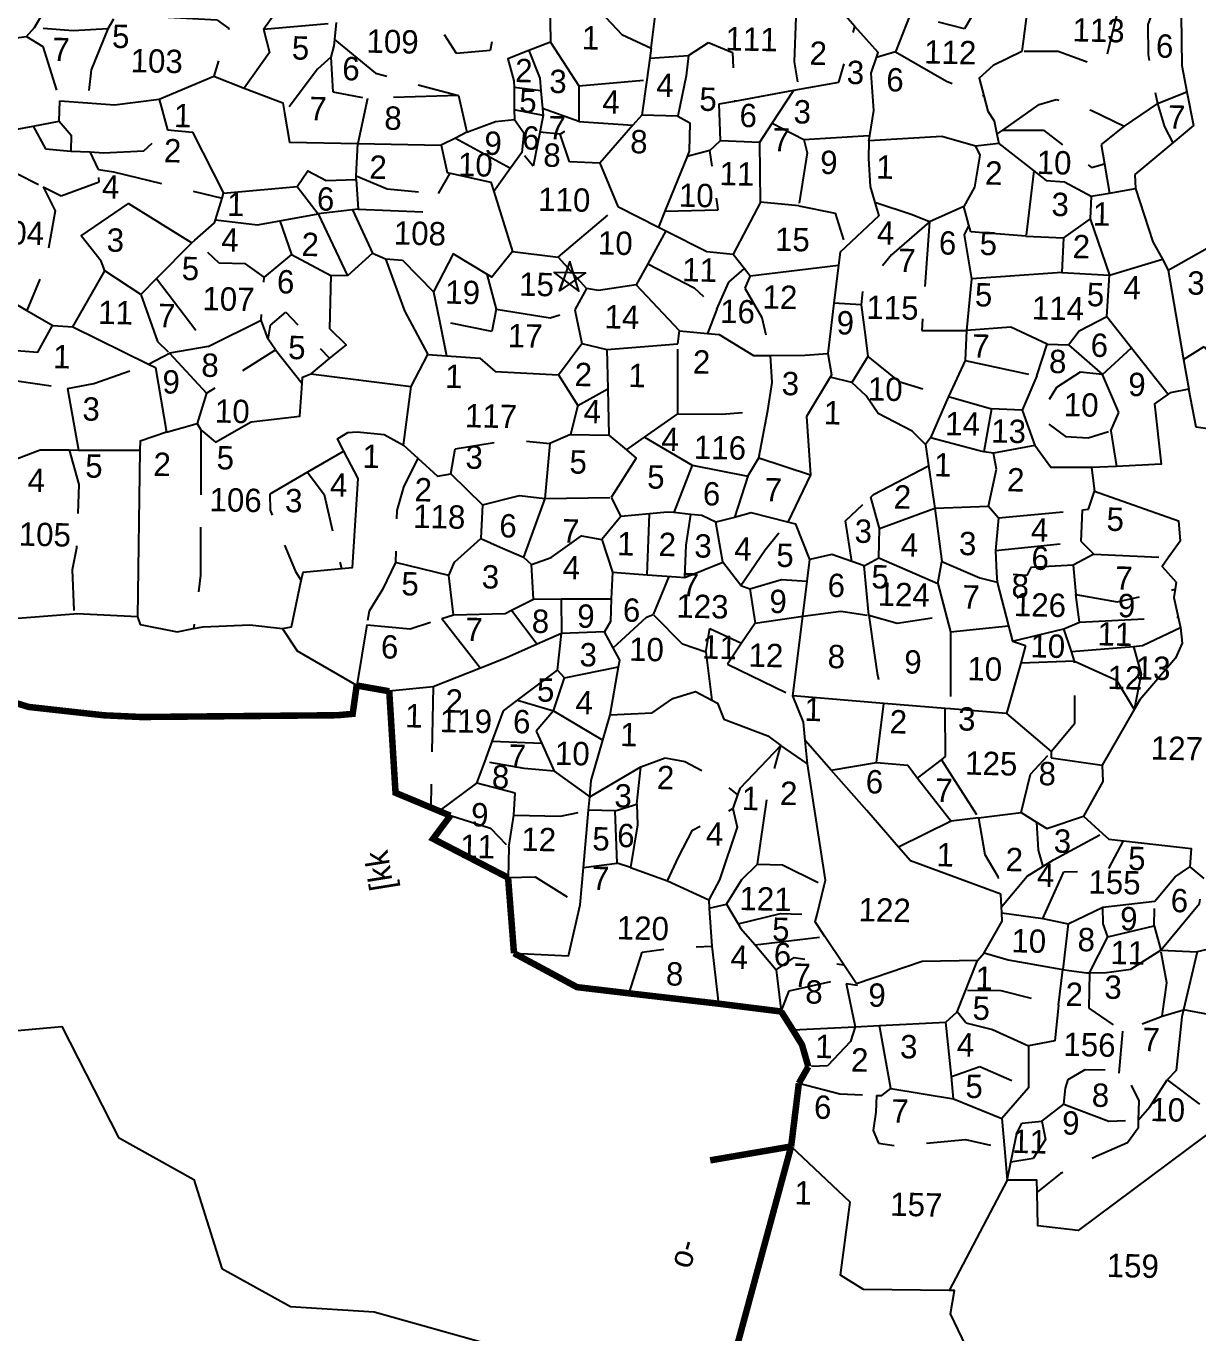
# Model space of a CAD drawing. Header units: metres. Extents: x 291156 to 294456, y 2095569 to 2100949.
# Drawn here: x 291589 to 292040, y 2099464 to 2099966 of the extents above; entities that cross this region are included whole.
import ezdxf
from ezdxf.enums import TextEntityAlignment as Align

# ---------------------------------------------------------------- set-up
doc = ezdxf.new("R2010")
doc.units = ezdxf.units.M
doc.header["$MEASUREMENT"] = 0
doc.linetypes.add('DASHED', pattern=[0.75, 0.5, -0.25])
doc.linetypes.add('DIVIDE', pattern=[1.25, 0.5, -0.25, 0, -0.25, 0, -0.25])
for name, color, linetype in [('OFF', 1, 'Continuous'), ('POLY_PARCEL', 6, 'Continuous'), ('POLY_SUBPARCEL', 6, 'DASHED'), ('SYM_STONE', 1, 'Continuous'), ('TEXT_MAPIN', 7, 'Continuous'), ('TEXT_MAPOUT', 7, 'Continuous'), ('TEXT_PARCEL', 7, 'Continuous'), ('V_BOUND_LINE', 7, 'Continuous'), ('V_DIVIDE_LINE', 7, 'DIVIDE'), ('VILLAGE BOUNDRY', 15, 'Continuous')]:
    doc.layers.add(name, color=color, linetype=linetype)
doc.styles.add('TEXT_MAP', font='KRDEV050.TTF', dxfattribs={"height": 2.5})

# ---------------------------------------------------------------- blocks, each defined once
blk = doc.blocks.new('STONE_STAR')
for points in [[(0, 0.639), (-0.376, -0.517), (0, -0.244), (0.375, -0.517)], [(-0.607, 0.197), (0.607, 0.197), (-0.376, -0.517), (-0.233, -0.075)]]:
    blk.add_lwpolyline(points, close=True)
blk.add_lwpolyline([(-0.233, -0.075), (0, -0.244)])
blk = doc.blocks.new('DFSS')
at = {"layer": 'OFF'}
for points in [[(2442.35, 7628.15), (2444, 7626.07)], [(2503.48, 7626.97), (2505.07, 7622.64)], [(2440.37, 7616.33), (2439.79, 7617.78)], [(2500.38, 7617.23), (2497.55, 7618.48)], [(2480.54, 7568.61), (2480.99, 7565.4)], [(2507.33, 7564.44), (2507.11, 7561.2)]]:
    blk.add_lwpolyline(points, dxfattribs=at)
at = {"layer": 'POLY_PARCEL'}
for points in [[(2469.39, 7639.38), (2469.96, 7644.97), (2471.73, 7644.78)], [(2510.09, 7644.77), (2510.29, 7638.92), (2510.73, 7636.9)], [(2463.3, 7643.75), (2464.16, 7643.4), (2467.1, 7640.39), (2469.39, 7639.38)], [(2498.46, 7644.48), (2497.96, 7639.74)], [(2421.85, 7639.95), (2423.8, 7643.45)], [(2462.15, 7643.32), (2461.51, 7642.94), (2461.63, 7639.68)], [(2439.49, 7640.21), (2440.96, 7642.34)], [(2485.04, 7641.38), (2484.3, 7642.18)], [(2486.76, 7639.04), (2486.88, 7639.41), (2485.04, 7641.38)], [(2421.25, 7639.26), (2421.85, 7639.95)], [(2439.49, 7640.21), (2439.99, 7638.42), (2438.1, 7635.64)], [(2461.63, 7639.68), (2459.96, 7638.99)], [(2497.96, 7639.74), (2495.77, 7638.62), (2494.7, 7637.61), (2495.09, 7636.27)], [(2417.54, 7638.68), (2421.25, 7639.26)], [(2459.96, 7638.99), (2458.36, 7638.33), (2458.87, 7636.64), (2458.89, 7636.14)], [(2469.39, 7639.38), (2469.3, 7638.6)], [(2486.38, 7633.01), (2486.65, 7634.96), (2486.37, 7637.83), (2486.76, 7639.04)], [(2469.3, 7638.6), (2469.1, 7636.93)], [(2469.1, 7636.93), (2468.78, 7634.21)], [(2510.73, 7636.9), (2511.3, 7634.31), (2509.74, 7632.95)], [(2431.58, 7634.64), (2435.74, 7636.5)], [(2435.74, 7636.5), (2438.1, 7635.64)], [(2438.1, 7635.64), (2441.11, 7634.57), (2441.26, 7633.8)], [(2458.89, 7636.14), (2458.95, 7634.4)], [(2495.09, 7636.27), (2495.43, 7635.08), (2495.94, 7634.35), (2496.17, 7633.33)], [(2426.06, 7634.24), (2428.14, 7634.14), (2431.58, 7634.64)], [(2431.58, 7634.64), (2432.25, 7632.3)], [(2423.91, 7632.78), (2423.91, 7634.35)], [(2423.91, 7634.35), (2426.06, 7634.24)], [(2441.26, 7633.8), (2441.69, 7631.56), (2446.96, 7631.56)], [(2458.95, 7634.4), (2458.98, 7633.66)], [(2458.98, 7633.66), (2459.71, 7632.65), (2459.6, 7631.13)], [(2468.78, 7634.21), (2468.11, 7633.42)], [(2421.92, 7632.37), (2423.91, 7632.78)], [(2468.11, 7633.42), (2465.63, 7630.45)], [(2486.32, 7632.6), (2486.31, 7631.23), (2486.48, 7629.1), (2486.88, 7627.87)], [(2494.53, 7632.38), (2491.94, 7633.05), (2486.32, 7632.6)], [(2486.32, 7632.6), (2486.38, 7633.01)], [(2496.33, 7632.6), (2494.53, 7632.38)], [(2496.17, 7633.33), (2496.33, 7632.6)], [(2496.33, 7632.6), (2499.06, 7630.56)], [(2509.74, 7632.95), (2506.86, 7630.45)], [(2418.83, 7631.73), (2421.92, 7632.37)], [(2432.25, 7632.3), (2434.18, 7632.16), (2436.69, 7627.5)], [(2446.96, 7631.56), (2453.37, 7631.56)], [(2453.37, 7631.56), (2453.87, 7629.48), (2454.12, 7629.43)], [(2459.6, 7631.13), (2458.76, 7629.92)], [(2458.76, 7629.92), (2457.5, 7628.09)], [(2465.63, 7630.45), (2467.09, 7627.13)], [(2499.06, 7630.56), (2500.04, 7629.83), (2501.45, 7629.77), (2503.53, 7628.7)], [(2506.86, 7630.45), (2506.93, 7629.38)], [(2436.69, 7627.5), (2442.35, 7628.15), (2443.14, 7629.37), (2444.57, 7628.65), (2446.87, 7628.79)], [(2446.87, 7628.79), (2447.08, 7626.5)], [(2454.12, 7629.43), (2457.26, 7628.79), (2457.5, 7628.09)], [(2503.53, 7628.7), (2503.48, 7626.97)], [(2503.53, 7628.7), (2504.94, 7628.98)], [(2504.94, 7628.98), (2506.93, 7629.38)], [(2506.93, 7629.38), (2508.36, 7625.29), (2509.12, 7623.96)], [(2457.5, 7628.09), (2459.05, 7623.49)], [(2486.88, 7627.87), (2487.21, 7626.85), (2484.7, 7624.37)], [(2427.66, 7621.34), (2427.37, 7622.06), (2425.79, 7623.99), (2429.38, 7626.57), (2434.32, 7623.64)], [(2436.11, 7625.44), (2436.58, 7627.13)], [(2436.58, 7627.13), (2436.69, 7627.5)], [(2467.09, 7627.13), (2470.26, 7625.61)], [(2503.48, 7626.97), (2501.46, 7625.46)], [(2446.64, 7626.44), (2444, 7626.07)], [(2444, 7626.07), (2446.37, 7621.34)], [(2447.08, 7626.5), (2446.64, 7626.44)], [(2470.26, 7625.61), (2470.81, 7625.34)], [(2434.54, 7623.84), (2436.04, 7625.21), (2436.11, 7625.44)], [(2470.81, 7625.34), (2474.01, 7623.81), (2476.04, 7623.64)], [(2501.46, 7625.46), (2501.39, 7622.79)], [(2509.58, 7623.14), (2512.74, 7625.01)], [(2434.32, 7623.64), (2434.54, 7623.84)], [(2476.04, 7623.64), (2476.93, 7622.57)], [(2484.7, 7624.37), (2484.28, 7623.97), (2484.18, 7622.97)], [(2509.12, 7623.96), (2509.58, 7623.14)], [(2457.09, 7621.71), (2454.47, 7623.21), (2453.03, 7620.27)], [(2459.05, 7623.49), (2457.48, 7621.49), (2457.09, 7621.71)], [(2476.93, 7622.57), (2477.39, 7622.01)], [(2477.39, 7622.01), (2484.18, 7622.97)], [(2484.18, 7622.97), (2483.89, 7620.05)], [(2501.39, 7622.79), (2497.07, 7622.38)], [(2509.58, 7623.14), (2510.91, 7616.29)], [(2494.45, 7622.14), (2494.16, 7618.16)], [(2497.07, 7622.38), (2494.45, 7622.14)], [(2425.29, 7616.97), (2427.66, 7621.34)], [(2446.37, 7621.34), (2445.08, 7621.34)], [(2445.08, 7621.34), (2445.08, 7617.26), (2446.37, 7616.04), (2445.12, 7614.97)], [(2453.03, 7620.27), (2453.53, 7618.03)], [(2483.89, 7620.05), (2483.49, 7616.15)], [(2453.53, 7618.03), (2454.12, 7615.36)], [(2471.94, 7616.65), (2472.05, 7617.66)], [(2472.05, 7617.66), (2474.19, 7617.51)], [(2474.19, 7617.51), (2475.09, 7617.44), (2477.79, 7615.87), (2479.08, 7615.9)], [(2494.16, 7618.16), (2494.09, 7615.85)], [(2418.68, 7615.18), (2422.64, 7614.97), (2423.72, 7617.05), (2423.75, 7617.04)], [(2423.75, 7617.04), (2425.29, 7616.97)], [(2425.29, 7616.97), (2431.19, 7614.22)], [(2462.78, 7614.07), (2464.54, 7616.53)], [(2464.54, 7616.53), (2466.47, 7616.1)], [(2466.47, 7616.1), (2471.94, 7616.65)], [(2466.47, 7616.1), (2466.6, 7613.08)], [(2479.08, 7615.9), (2481.73, 7615.98), (2483.49, 7616.15)], [(2483.49, 7616.15), (2483.83, 7614.52), (2483.72, 7614.33)], [(2494.09, 7615.85), (2492.86, 7613.04)], [(2510.91, 7616.29), (2511.36, 7614.01)], [(2445.12, 7614.97), (2443.71, 7613.75)], [(2451.46, 7612.93), (2452.68, 7615.43)], [(2452.68, 7615.43), (2454.12, 7615.36)], [(2454.12, 7615.36), (2456.69, 7615.22), (2457.91, 7614.21), (2462.78, 7614.07)], [(2431.19, 7614.22), (2431.74, 7613.97), (2432.68, 7609.02)], [(2443.05, 7612.97), (2443.07, 7613.46), (2443.71, 7613.75)], [(2443.71, 7613.75), (2451.46, 7612.93)], [(2483.72, 7614.33), (2481.97, 7611.26), (2482.36, 7606.77)], [(2485.39, 7613.96), (2483.72, 7614.33)], [(2491.17, 7609.32), (2490.13, 7610.31), (2487.47, 7611.61), (2486.53, 7612.97), (2485.39, 7613.96)], [(2509.8, 7613.59), (2508.75, 7612.81), (2509.37, 7608.17), (2505.93, 7607.94)], [(2511.36, 7614.01), (2509.95, 7613.7), (2509.8, 7613.59)], [(2513.98, 7610.84), (2511.99, 7611.1), (2511.36, 7614.01)], [(2435.32, 7609.25), (2436.48, 7608.32), (2439.2, 7609.95), (2442.93, 7610.45), (2443.05, 7612.97)], [(2450.96, 7608.41), (2451.46, 7612.93)], [(2466.6, 7613.08), (2466.76, 7609.51)], [(2492.85, 7613), (2491.54, 7609.84)], [(2432.68, 7609.02), (2435.04, 7609.74), (2435.32, 7609.25)], [(2466.76, 7609.51), (2468.15, 7608.4)], [(2491.54, 7609.84), (2491.17, 7609.32)], [(2495.69, 7608.85), (2495.35, 7608.9), (2491.54, 7609.84)], [(2432.68, 7609.02), (2430.67, 7608.27), (2430.67, 7607.58)], [(2446.38, 7607.84), (2445.87, 7608.77), (2446.66, 7609.27), (2447.37, 7609.34), (2449.45, 7609.2), (2450.96, 7608.41)], [(2491.17, 7609.32), (2491.45, 7607.69)], [(2496.44, 7608.74), (2495.69, 7608.85)], [(2499.59, 7609.42), (2496.44, 7608.74)], [(2504, 7607.81), (2500.87, 7607.75), (2499.59, 7609.42)], [(2430.67, 7607.58), (2430.74, 7594.73)], [(2446.38, 7598.79), (2447.23, 7598.88), (2447.52, 7605.76), (2446.38, 7607.84)], [(2450.96, 7608.41), (2452.1, 7607.41)], [(2452.1, 7607.41), (2453.64, 7606.07), (2454.65, 7606.28)], [(2468.15, 7608.4), (2468.91, 7607.79), (2467.05, 7604.71)], [(2491.45, 7607.69), (2491.91, 7604.93), (2491.99, 7604.42)], [(2505.93, 7607.94), (2504, 7607.81)], [(2504, 7607.81), (2504.28, 7605.99)], [(2482.36, 7606.77), (2480.69, 7603.11)], [(2454.65, 7606.28), (2457.15, 7603.92)], [(2504.28, 7605.99), (2510.8, 7603.84), (2510.96, 7602.29), (2510.07, 7600.99)], [(2467.05, 7604.71), (2467.83, 7603.25)], [(2491.99, 7604.42), (2492.63, 7600.33)], [(2457.15, 7603.92), (2457.08, 7601.34)], [(2470.03, 7603.52), (2467.83, 7603.25)], [(2471.89, 7603.65), (2471.42, 7603.68), (2470.03, 7603.52)], [(2473.2, 7603.54), (2471.89, 7603.65)], [(2475.15, 7602.97), (2474.07, 7603.47), (2473.2, 7603.54)], [(2480.69, 7603.11), (2477.87, 7603.76), (2476.59, 7603.38)], [(2467.83, 7603.25), (2466.4, 7601.46)], [(2476.59, 7603.38), (2475.15, 7602.97)], [(2482.46, 7600.25), (2481.31, 7602.97), (2480.69, 7603.11)], [(2461.02, 7599.41), (2462.53, 7599.98), (2464.82, 7601.7), (2466.4, 7601.46)], [(2466.4, 7601.46), (2467.26, 7598.96)], [(2457.08, 7601.34), (2458.59, 7600.7), (2460.38, 7599.98)], [(2510.07, 7600.99), (2509.61, 7600.31), (2510.72, 7599.12), (2510.65, 7598.57)], [(2460.38, 7599.98), (2461.02, 7599.41)], [(2482.29, 7598.58), (2482.46, 7600.25)], [(2492.63, 7600.33), (2495.57, 7599.14), (2496.92, 7598.82)], [(2443.31, 7597.81), (2443.43, 7598.45), (2446.38, 7598.79)], [(2467.26, 7598.96), (2467.22, 7596.9)], [(2482.01, 7595.89), (2482.29, 7598.58)], [(2496.92, 7598.82), (2497.86, 7595.47)], [(2510.65, 7598.57), (2510.56, 7597.93), (2510.93, 7596.42)], [(2441.93, 7594.08), (2442.64, 7594.23), (2443.31, 7597.81)], [(2467.22, 7596.9), (2467.19, 7595.16), (2466.76, 7594.34)], [(2510.93, 7596.42), (2511.12, 7595.63)], [(2481.38, 7589.72), (2482.01, 7595.89)], [(2497.86, 7595.47), (2498.19, 7594.3), (2499.22, 7593.98)], [(2511.12, 7595.63), (2511.28, 7594.44), (2510.8, 7593.25), (2508.1, 7589.99), (2507.7, 7589.25)], [(2430.74, 7594.73), (2430.96, 7594.16), (2433.82, 7593.65), (2435.09, 7593.93)], [(2466.76, 7594.34), (2463.44, 7594.15)], [(2467.44, 7593.14), (2466.76, 7594.34)], [(2435.09, 7593.93), (2435.83, 7594.08), (2439.41, 7594.3), (2441.93, 7594.08)], [(2447.75, 7589.81), (2443.14, 7592.37), (2441.93, 7594.08)], [(2463.44, 7594.15), (2461.59, 7593.29)], [(2499.22, 7593.98), (2498.87, 7592.63)], [(2461.59, 7593.29), (2459.24, 7592.2), (2457.26, 7591.36)], [(2467.9, 7591.69), (2467.98, 7592.2), (2467.44, 7593.14)], [(2498.87, 7592.63), (2497.86, 7588.72)], [(2503.02, 7592.86), (2498.87, 7592.63)], [(2503.02, 7592.86), (2506.28, 7591.46), (2507.7, 7589.25)], [(2457.26, 7591.36), (2453.64, 7589.83)], [(2467.33, 7587.97), (2467.9, 7591.69)], [(2453.64, 7589.83), (2450.27, 7589.42)], [(2467.33, 7587.97), (2470.56, 7588.18), (2472.14, 7589.33), (2473.86, 7589.9), (2475.14, 7589.26)], [(2488.4, 7589.29), (2481.38, 7589.72)], [(2484.45, 7584.08), (2482.39, 7586.32), (2482.24, 7587.71), (2481.38, 7589.72)], [(2475.14, 7589.26), (2475.58, 7589.04), (2476.08, 7587.83), (2479.52, 7586.61), (2480.52, 7585.89)], [(2493.13, 7589), (2488.4, 7589.29)], [(2493.54, 7588.98), (2493.13, 7589)], [(2497.86, 7588.72), (2493.54, 7588.98)], [(2507.7, 7589.25), (2505.32, 7584.91)], [(2466.81, 7586), (2467.33, 7587.97)], [(2482.6, 7584.53), (2482.39, 7586.32)], [(2465.89, 7581.62), (2465.97, 7582.88), (2466.81, 7586)], [(2480.52, 7585.89), (2477.44, 7582.52), (2477.28, 7582.01)], [(2484.09, 7575.17), (2484.18, 7575.58), (2482.6, 7584.53), (2480.52, 7585.89)], [(2505.32, 7584.91), (2505.4, 7583.64), (2503.97, 7580.94)], [(2489.77, 7578.25), (2487.26, 7581.02), (2484.45, 7584.08)], [(2465.82, 7580.58), (2465.89, 7581.62)], [(2477.28, 7582.01), (2476.94, 7580.95)], [(2465.52, 7576.17), (2465.82, 7580.58)], [(2476.94, 7580.95), (2477.3, 7579.52), (2476.01, 7575.43), (2475.22, 7573.88)], [(2493.78, 7580.33), (2489.77, 7578.25)], [(2495.87, 7580.65), (2493.78, 7580.33)], [(2495.87, 7580.65), (2499.16, 7581.13)], [(2499.16, 7581.13), (2500.36, 7580.41)], [(2500.36, 7580.41), (2501.16, 7579.93), (2503.97, 7580.94)], [(2503.97, 7580.94), (2505.44, 7579.65)], [(2505.44, 7579.65), (2505.96, 7579.2), (2507.07, 7579.1)], [(2497.73, 7574.79), (2490.7, 7577.22), (2489.77, 7578.25)], [(2507.07, 7579.1), (2512.31, 7578.64), (2512.23, 7577.21)], [(2512.23, 7577.21), (2513.34, 7576.34)], [(2465.33, 7573.28), (2465.52, 7576.17)], [(2483.59, 7572.94), (2484.09, 7575.17)], [(2497.79, 7573.83), (2497.73, 7574.79)], [(2460.31, 7569.45), (2464.52, 7569.34), (2465.33, 7573.28)], [(2475.22, 7573.88), (2475.28, 7573.24)], [(2475.28, 7573.24), (2475.54, 7570.32)], [(2496.53, 7570.24), (2497.87, 7572.71), (2497.83, 7573.36)], [(2497.83, 7573.36), (2497.79, 7573.83)], [(2484.24, 7571.24), (2483.46, 7572.35), (2483.59, 7572.94)], [(2485.75, 7569.09), (2484.24, 7571.24)], [(2475.54, 7570.32), (2476.15, 7565.9)], [(2496.02, 7569.66), (2496.53, 7570.24)], [(2496.53, 7570.24), (2498.39, 7569.74), (2502.62, 7569.1)], [(2504.68, 7568.89), (2505.99, 7568.95), (2507.85, 7569.23), (2510.14, 7570.74)], [(2510.14, 7570.74), (2512.94, 7570.67)], [(2512.94, 7570.67), (2511.98, 7566.2)], [(2514.8, 7571.15), (2512.94, 7570.67)], [(2496.02, 7569.66), (2491.78, 7569.49), (2486.76, 7567.65)], [(2494.54, 7565.67), (2496.02, 7569.66)], [(2486.76, 7567.65), (2485.75, 7569.09)], [(2502.62, 7569.1), (2503.12, 7569.02), (2504.48, 7568.88), (2504.68, 7568.89)], [(2511.98, 7566.2), (2511.87, 7565.65), (2511.51, 7561.5), (2510.83, 7560.76)], [(2493.68, 7564.85), (2493.68, 7564.85), (2494.54, 7565.67)], [(2495.23, 7564.83), (2494.54, 7565.67), (2494.54, 7565.67)], [(2481.91, 7564.01), (2486.72, 7564.35)], [(2486.72, 7564.35), (2488.59, 7564.49)], [(2488.59, 7564.49), (2493.68, 7564.85)], [(2495.23, 7564.83), (2497.31, 7564.36), (2500.11, 7563.15)], [(2500.11, 7563.15), (2500.18, 7559.92)], [(2510.83, 7560.76), (2513.38, 7558.95)], [(2500.18, 7559.92), (2498.16, 7557.53)], [(2498.16, 7557.53), (2498.42, 7555.22)], [(2515.26, 7557.61), (2504.22, 7549.01), (2501.11, 7549.32), (2501.01, 7551.91)], [(2498.42, 7555.22), (2498.68, 7552.77)], [(2494.38, 7544.19), (2487.79, 7544.12), (2486, 7545.19), (2486.63, 7550.82), (2481.98, 7555.02)], [(2498.68, 7552.77), (2494.38, 7544.19)], [(2501.01, 7551.91), (2500.97, 7552.83), (2498.68, 7552.77)], [(2497.32, 7536.89), (2494.53, 7542.4), (2494.81, 7544.19), (2494.38, 7544.19)]]:
    blk.add_lwpolyline(points, dxfattribs=at)
at = {"layer": 'POLY_SUBPARCEL', "ltscale": 10, "flags": 128}
for points in [[(2453.69, 7645.21), (2454.4, 7643), (2457.37, 7641.41), (2457, 7638.95), (2454.4, 7638.66), (2451.16, 7643.48)], [(2494.37, 7644.12), (2494.21, 7642.68), (2493.49, 7641.38), (2489.3, 7642.39)], [(2505.6, 7644.55), (2504.3, 7638.56), (2500.76, 7639.79), (2497.96, 7639.74)], [(2508.34, 7644.12), (2507.62, 7642.02), (2507.69, 7639.71), (2508.48, 7635.96)], [(2480.49, 7642), (2480.44, 7638.57), (2480.81, 7636.45)], [(2489.3, 7642.39), (2488.22, 7639.5)], [(2427.91, 7640.72), (2427.5, 7639.97)], [(2432.13, 7640.98), (2435.88, 7640.84), (2436.82, 7640.19), (2435.74, 7636.5)], [(2439.49, 7640.21), (2445.09, 7640.83)], [(2445.09, 7640.83), (2444.98, 7639.54)], [(2480.44, 7636.37), (2483.91, 7637.08), (2485.04, 7641.38)], [(2427.5, 7639.97), (2424.83, 7639.76), (2421.85, 7639.95)], [(2427.5, 7639.97), (2426.28, 7636.8), (2426.06, 7634.24)], [(2461.63, 7639.68), (2463.87, 7636.35)], [(2472.28, 7638.88), (2473.79, 7639.9), (2475.67, 7639.17), (2475.93, 7635.45)], [(2421.25, 7639.26), (2422.53, 7638.51), (2423.91, 7634.35)], [(2444.98, 7639.54), (2444.94, 7639.03), (2444.72, 7638.16)], [(2444.98, 7639.54), (2448.19, 7637), (2454.62, 7635.42)], [(2459.96, 7638.99), (2460.87, 7636.9), (2460.97, 7635.91)], [(2469.3, 7638.6), (2472.28, 7638.88)], [(2472.28, 7638.88), (2472.13, 7637.3), (2471.55, 7634.19)], [(2488.22, 7639.5), (2486.76, 7639.04)], [(2488.22, 7639.5), (2492.19, 7637.33), (2495.09, 7636.27)], [(2444.72, 7638.16), (2443.71, 7637.22), (2441.26, 7633.8)], [(2444.72, 7638.16), (2444.94, 7635.49), (2447.61, 7635.05)], [(2463.87, 7636.35), (2469.1, 7636.93)], [(2508.48, 7635.96), (2510.73, 7636.9)], [(2460.97, 7635.91), (2458.89, 7636.14)], [(2460.97, 7635.91), (2461.12, 7634.56)], [(2463.87, 7636.35), (2463.94, 7633.61)], [(2475.93, 7635.45), (2480.44, 7636.37)], [(2478.84, 7633.81), (2480.44, 7636.37)], [(2496.61, 7633.65), (2499.38, 7635.67), (2500.68, 7636.1), (2503.43, 7635.31), (2505.96, 7634.16)], [(2508.48, 7635.96), (2505.96, 7634.16)], [(2508.48, 7635.96), (2509.06, 7634.16), (2509.74, 7632.95)], [(2447.61, 7635.05), (2446.96, 7631.56)], [(2454.62, 7635.42), (2447.61, 7635.05)], [(2454.62, 7635.42), (2455.34, 7632.6)], [(2474.88, 7632.39), (2474.73, 7635.2), (2475.93, 7635.45)], [(2455.34, 7632.6), (2457.51, 7633.47), (2458.98, 7633.66)], [(2461.17, 7634.03), (2458.95, 7634.4)], [(2461.17, 7634.03), (2460.49, 7630.11), (2459.6, 7631.13)], [(2463.94, 7633.61), (2461.12, 7634.56)], [(2461.12, 7634.56), (2461.17, 7634.03)], [(2465.63, 7630.45), (2463.28, 7630.49), (2462.53, 7632.6), (2463.94, 7633.61)], [(2463.94, 7633.61), (2468.11, 7633.42)], [(2471.55, 7634.19), (2468.78, 7634.21)], [(2471.55, 7634.19), (2472.49, 7633.69), (2472.49, 7631.52), (2472.34, 7631.11)], [(2477.91, 7632.32), (2478.84, 7633.81)], [(2478.84, 7633.81), (2481.31, 7632.6)], [(2496.17, 7633.33), (2496.61, 7633.65)], [(2496.61, 7633.65), (2499.74, 7633.72), (2503.5, 7630.91), (2504.51, 7631.21)], [(2505.96, 7634.16), (2504.22, 7632.71), (2504.51, 7631.21)], [(2423.91, 7632.78), (2424.84, 7631.73), (2424.86, 7630.49)], [(2455.34, 7632.6), (2454.46, 7632.13)], [(2462.53, 7632.6), (2460.95, 7632.74)], [(2481.31, 7632.6), (2481.59, 7631.59), (2481.02, 7627.48)], [(2481.31, 7632.6), (2486.38, 7633.01)], [(2421.92, 7632.37), (2422.89, 7630.64), (2424.86, 7630.49)], [(2426.35, 7630.47), (2427.37, 7630.43), (2430.47, 7630.64), (2432.25, 7632.3)], [(2454.46, 7632.13), (2453.37, 7631.56)], [(2454.46, 7632.13), (2458.76, 7629.92)], [(2470.72, 7626.84), (2474.81, 7627.04), (2474.08, 7631.59)], [(2474.08, 7631.59), (2472.34, 7631.11)], [(2474.08, 7631.59), (2474.88, 7632.39)], [(2474.88, 7632.39), (2477.91, 7632.32)], [(2478.06, 7627.69), (2477.91, 7632.32)], [(2494.53, 7632.38), (2494.89, 7631.67), (2494.52, 7629.21), (2493.73, 7627.69)], [(2446.88, 7629.07), (2446.96, 7631.56)], [(2472.34, 7631.11), (2470.72, 7626.84)], [(2504.51, 7631.21), (2504.94, 7628.98)], [(2417.9, 7630.01), (2422.78, 7627.7)], [(2424.86, 7630.49), (2426.35, 7630.47)], [(2427, 7629.13), (2426.35, 7630.47)], [(2499.06, 7630.56), (2498.57, 7625.53)], [(2422.78, 7627.7), (2424.19, 7627.03), (2427.08, 7628.19), (2427, 7629.13)], [(2427, 7629.13), (2428.16, 7628.98), (2436.58, 7627.13)], [(2446.87, 7628.79), (2446.88, 7629.07)], [(2446.88, 7629.07), (2449.27, 7628.12), (2453.24, 7627.83)], [(2453.24, 7627.83), (2454.12, 7629.43)], [(2422.78, 7627.7), (2423.75, 7625.88), (2423.1, 7621.69), (2421.73, 7618.16)], [(2447.08, 7626.5), (2452.45, 7626.39), (2453.24, 7627.83)], [(2478.06, 7627.69), (2476.04, 7623.64)], [(2481.02, 7627.48), (2478.06, 7627.69)], [(2491.13, 7626.47), (2489.76, 7626.97), (2486.88, 7627.87)], [(2493.73, 7627.69), (2491.13, 7626.47)], [(2494.15, 7626.27), (2493.73, 7627.69)], [(2462.57, 7623.14), (2467.09, 7627.13)], [(2470.72, 7626.84), (2470.26, 7625.61)], [(2481.02, 7627.48), (2483.83, 7626.97), (2484.7, 7624.37)], [(2441.06, 7625.48), (2444, 7626.07)], [(2446.64, 7626.44), (2448.26, 7623.14)], [(2491.13, 7626.47), (2488.24, 7623.87), (2486.07, 7621.05), (2486, 7619.97)], [(2491.13, 7626.47), (2490.7, 7618.09), (2494.16, 7618.16)], [(2494.15, 7626.27), (2493.8, 7625.53), (2494.45, 7622.14)], [(2498.57, 7625.53), (2494.31, 7625.75), (2494.15, 7626.27)], [(2436.11, 7625.44), (2439.36, 7625.14), (2441.06, 7625.48)], [(2441.06, 7625.48), (2442.03, 7622.9)], [(2470.81, 7625.34), (2469.48, 7622.76)], [(2498.57, 7625.53), (2501.46, 7625.46)], [(2434.32, 7623.64), (2431.67, 7620.84)], [(2439.94, 7621.1), (2438.49, 7622.11), (2436.47, 7622.11), (2434.54, 7623.84)], [(2505.07, 7622.64), (2509.12, 7623.96)], [(2442.03, 7622.9), (2439.94, 7621.1)], [(2442.03, 7622.9), (2445.08, 7621.34)], [(2448.26, 7623.14), (2446.37, 7621.34)], [(2448.26, 7623.14), (2449.28, 7622.71)], [(2449.28, 7622.71), (2450.81, 7618.75)], [(2449.28, 7622.71), (2450.58, 7622.64), (2453.03, 7620.27)], [(2459.05, 7623.49), (2462.57, 7623.14)], [(2462.57, 7623.14), (2464.8, 7620.76)], [(2469.48, 7622.76), (2468.63, 7621.12)], [(2469.48, 7622.76), (2473.09, 7621), (2474.89, 7619.38)], [(2474.89, 7619.38), (2475.76, 7621.49), (2476.93, 7622.57)], [(2501.39, 7622.79), (2505.07, 7622.64)], [(2504.93, 7619.46), (2505.07, 7622.64)], [(2457.09, 7621.71), (2457.87, 7619.03)], [(2477.39, 7622.01), (2477.01, 7621.06), (2478.36, 7618.83), (2479.08, 7615.9)], [(2430.48, 7619.58), (2427.66, 7621.34)], [(2431.67, 7620.84), (2430.48, 7619.58)], [(2431.67, 7620.84), (2435.75, 7615.68)], [(2435.75, 7615.68), (2439.79, 7617.78), (2439.94, 7621.1)], [(2464.8, 7620.76), (2463.94, 7619.1)], [(2468.63, 7621.12), (2465.74, 7620.62), (2464.8, 7620.76)], [(2472.05, 7617.66), (2468.63, 7621.12)], [(2418.5, 7619.94), (2421.73, 7618.16)], [(2430.48, 7619.58), (2431.85, 7615.97), (2432.79, 7615.1)], [(2486, 7619.97), (2483.89, 7620.05)], [(2486, 7619.97), (2486.36, 7617.66), (2486.58, 7615.99)], [(2450.81, 7618.75), (2452.68, 7615.43)], [(2457.87, 7619.03), (2457.58, 7617.29), (2453.53, 7618.03)], [(2457.87, 7619.03), (2462.06, 7618.45), (2463.94, 7619.1)], [(2463.94, 7619.1), (2464.54, 7616.53)], [(2474.89, 7619.38), (2474.19, 7617.51)], [(2502.04, 7617.23), (2502.83, 7618.31), (2504.93, 7619.46)], [(2504.93, 7619.46), (2506.9, 7617.09)], [(2421.73, 7618.16), (2423.75, 7617.04)], [(2440.95, 7615.54), (2440.37, 7616.33), (2440.52, 7617.42), (2441.68, 7618.46), (2445.12, 7614.97)], [(2497.55, 7618.48), (2494.16, 7618.16)], [(2472.04, 7611.25), (2471.94, 7616.65)], [(2499.65, 7614.77), (2500.38, 7617.23)], [(2500.38, 7617.23), (2502.04, 7617.23)], [(2502.04, 7617.23), (2504.71, 7614.99)], [(2504.71, 7614.99), (2506.9, 7617.09)], [(2506.9, 7617.09), (2509.8, 7613.59)], [(2510.91, 7616.29), (2512.49, 7617.32), (2514.51, 7615.01)], [(2435.75, 7615.68), (2432.79, 7615.1)], [(2432.79, 7615.1), (2435.69, 7612.07), (2440.95, 7615.54)], [(2440.95, 7615.54), (2443.05, 7612.97)], [(2478.98, 7611.68), (2479.27, 7613.84), (2479.08, 7615.9)], [(2486.58, 7615.99), (2485.39, 7613.96)], [(2486.58, 7615.99), (2489.03, 7614.12), (2492.85, 7613)], [(2494.09, 7615.85), (2499.65, 7614.77)], [(2431.19, 7614.22), (2432.79, 7615.1)], [(2499.65, 7614.77), (2498.57, 7612.1)], [(2504.71, 7614.99), (2502.98, 7615.13), (2501.17, 7613.91), (2499.87, 7611.6), (2501.96, 7610.15), (2503.7, 7610.08), (2505.43, 7610.66)], [(2505.43, 7610.66), (2506.01, 7612.1), (2504.71, 7614.99)], [(2424.99, 7612.22), (2427.01, 7612.65), (2431.19, 7614.22)], [(2462.78, 7614.07), (2464.33, 7611.74)], [(2418.75, 7613), (2424.99, 7612.22)], [(2464.33, 7611.74), (2466.6, 7613.08)], [(2492.86, 7613.04), (2492.85, 7613)], [(2492.86, 7613.04), (2496.19, 7612.17)], [(2424.99, 7612.22), (2425.93, 7607.49)], [(2435.69, 7612.07), (2435.04, 7609.74)], [(2464.33, 7611.74), (2463.81, 7609.49)], [(2472.04, 7611.25), (2475.44, 7611.3), (2478.98, 7611.68)], [(2478.36, 7608), (2478.98, 7611.68)], [(2496.19, 7612.17), (2495.69, 7608.85)], [(2498.57, 7612.1), (2496.19, 7612.17)], [(2498.57, 7612.1), (2499.59, 7609.42)], [(2469.51, 7609.4), (2472.04, 7611.25)], [(2505.43, 7610.66), (2505.93, 7607.94)], [(2463.81, 7609.49), (2462.23, 7608.77)], [(2463.81, 7609.49), (2466.76, 7609.51)], [(2435.32, 7609.25), (2435.54, 7598.05), (2435.09, 7593.93)], [(2454.65, 7606.28), (2454.95, 7608.2), (2459.26, 7609.01), (2462.23, 7608.77)], [(2462.23, 7608.77), (2461.94, 7604.52)], [(2468.15, 7608.4), (2469.51, 7609.4)], [(2469.51, 7609.4), (2473.24, 7607.33)], [(2496.12, 7604.65), (2496.68, 7607.53), (2496.44, 7608.74)], [(2420.63, 7606.48), (2422.97, 7607.43), (2425.21, 7607.48)], [(2425.21, 7607.48), (2425.93, 7607.49)], [(2425.21, 7607.48), (2426.01, 7604.83), (2425.93, 7599.93), (2425.64, 7598.26), (2425.85, 7594.85)], [(2425.93, 7607.49), (2430.67, 7607.58)], [(2446.38, 7607.84), (2443.61, 7606.15)], [(2452.1, 7607.41), (2451.03, 7605.17), (2450.55, 7603.36), (2450.55, 7599.34)], [(2477.54, 7606.57), (2478.36, 7608)], [(2478.36, 7608), (2482.36, 7606.77)], [(2487.05, 7605.17), (2487.26, 7605.37), (2491.45, 7607.69)], [(2473.24, 7607.33), (2471.89, 7603.65)], [(2473.24, 7607.33), (2477.54, 7606.57)], [(2477.54, 7606.57), (2476.59, 7603.38)], [(2443.61, 7606.15), (2440.74, 7604.4), (2440.81, 7603.17), (2442.84, 7598.48), (2443.31, 7597.81)], [(2443.61, 7606.15), (2444.93, 7604.47), (2446.38, 7598.79)], [(2503.38, 7604.53), (2503.83, 7604.59), (2504.28, 7605.99)], [(2457.15, 7603.92), (2459.98, 7604.71), (2461.94, 7604.52)], [(2461.94, 7604.52), (2460.38, 7599.98)], [(2461.94, 7604.52), (2467.05, 7604.71)], [(2485.7, 7600.17), (2485.14, 7603.3), (2487.05, 7605.17)], [(2487.78, 7602.76), (2487.05, 7605.17)], [(2487.78, 7602.76), (2491.99, 7604.42)], [(2491.99, 7604.42), (2496.12, 7604.65)], [(2496.12, 7604.65), (2496.93, 7603.77)], [(2496.93, 7603.77), (2503.38, 7604.53)], [(2503.33, 7602.08), (2503.38, 7604.53)], [(2469.96, 7598.8), (2470.03, 7603.52)], [(2472.85, 7598.68), (2472.91, 7601.16), (2473.2, 7603.54)], [(2496.93, 7603.77), (2496.75, 7601.27)], [(2475.75, 7599.92), (2475.15, 7602.97)], [(2477.17, 7598.15), (2479, 7600.93), (2480.69, 7603.11)], [(2487.78, 7600.5), (2487.78, 7602.76)], [(2496.75, 7601.27), (2503.33, 7602.08)], [(2503.33, 7602.08), (2504.33, 7601.14)], [(2454.66, 7598.43), (2455.09, 7599.48), (2457.08, 7601.34)], [(2485.7, 7600.17), (2484.13, 7600.69), (2482.46, 7600.25)], [(2486.64, 7599.86), (2487.78, 7600.5)], [(2487.78, 7600.5), (2492.35, 7598.62)], [(2496.75, 7601.27), (2496.87, 7599.51)], [(2504.33, 7601.14), (2502.76, 7600.26)], [(2504.33, 7601.14), (2510.07, 7600.99)], [(2461.22, 7596.76), (2461.02, 7599.41)], [(2472.85, 7598.68), (2475.75, 7599.92)], [(2477.17, 7598.15), (2475.75, 7599.92)], [(2486.64, 7599.86), (2485.7, 7600.17)], [(2487.08, 7596.06), (2486.64, 7599.86)], [(2492.35, 7598.62), (2492.63, 7600.33)], [(2502.76, 7600.26), (2499.5, 7600.01), (2499.19, 7599.39), (2496.87, 7599.51)], [(2496.87, 7599.51), (2496.92, 7598.82)], [(2502.76, 7600.26), (2503.01, 7598.01)], [(2450.55, 7599.34), (2449.59, 7597.24), (2448.59, 7595.56), (2448.44, 7594.51)], [(2454.66, 7598.43), (2450.55, 7599.34)], [(2455.09, 7595.42), (2454.66, 7598.43)], [(2467.26, 7598.96), (2469.96, 7598.8)], [(2469.96, 7598.8), (2472.2, 7598.71)], [(2471.61, 7598.73), (2470.47, 7595.76)], [(2472.2, 7598.71), (2472.85, 7598.68)], [(2477.87, 7597.91), (2480.3, 7598.68), (2482.29, 7598.58)], [(2492.35, 7598.62), (2493.42, 7594.93)], [(2503.01, 7598.01), (2506.21, 7597.51), (2510.65, 7598.57)], [(2477.17, 7598.15), (2477.87, 7597.91)], [(2477.87, 7597.91), (2478.35, 7595.26)], [(2503.33, 7595.88), (2503.01, 7598.01)], [(2459.56, 7595.87), (2461.22, 7596.76)], [(2461.22, 7596.76), (2463.37, 7596.81)], [(2463.37, 7596.81), (2467.22, 7596.9)], [(2463.37, 7596.81), (2463.44, 7594.15)], [(2503.33, 7595.88), (2510.93, 7596.42)], [(2454.21, 7595.11), (2455.09, 7595.42)], [(2455.09, 7595.42), (2459.06, 7595.61), (2459.56, 7595.87)], [(2459.56, 7595.87), (2461.59, 7593.29)], [(2467.44, 7593.14), (2469.96, 7595.55), (2470.47, 7595.76)], [(2474.59, 7592.94), (2472.79, 7593.54), (2470.47, 7595.76)], [(2478.35, 7595.26), (2482.01, 7595.89)], [(2482.01, 7595.89), (2484.92, 7596.33), (2487.08, 7596.06)], [(2487.08, 7596.06), (2487.59, 7592.99), (2487.84, 7591.61), (2488.4, 7589.29)], [(2487.08, 7596.06), (2489.28, 7595.49), (2492.1, 7595.99), (2493.42, 7594.93)], [(2493.42, 7594.93), (2497.86, 7595.47)], [(2502.13, 7595.33), (2503.33, 7595.88)], [(2507.52, 7594.1), (2508.22, 7594.18), (2511.12, 7595.63)], [(2425.85, 7594.85), (2420.34, 7594.3)], [(2430.74, 7594.73), (2426.08, 7594.87), (2425.85, 7594.85)], [(2448.44, 7594.51), (2447.75, 7589.81)], [(2448.44, 7594.51), (2451.79, 7594.27), (2454.21, 7595.11)], [(2454.21, 7595.11), (2457.26, 7591.36)], [(2474.59, 7592.94), (2474.86, 7594.78)], [(2474.86, 7594.78), (2477.34, 7593.7)], [(2478.35, 7595.26), (2477.34, 7593.7)], [(2493.42, 7594.93), (2493.54, 7588.98)], [(2498.19, 7594.3), (2502.13, 7595.33)], [(2502.76, 7593.6), (2502.13, 7595.33)], [(2463.19, 7591.31), (2463.44, 7594.15)], [(2477.34, 7593.7), (2476.28, 7592.07)], [(2502.76, 7593.6), (2507.52, 7594.1)], [(2503.02, 7592.86), (2502.76, 7593.6)], [(2507.52, 7594.1), (2508.16, 7591.98), (2507.7, 7589.25)], [(2474.59, 7592.94), (2475.14, 7589.26)], [(2501.36, 7585.86), (2503.15, 7588.1), (2503.02, 7592.86)], [(2460.16, 7588.94), (2463.19, 7591.31)], [(2463.75, 7590.75), (2463.19, 7591.31)], [(2463.75, 7590.75), (2467.9, 7591.69)], [(2476.28, 7592.07), (2481.38, 7589.72)], [(2462.95, 7588.19), (2463.75, 7590.75)], [(2453.64, 7589.83), (2453.67, 7580.53)], [(2458.28, 7585.71), (2459.1, 7588.11), (2460.16, 7588.94)], [(2460.16, 7588.94), (2462.95, 7588.19)], [(2487.93, 7584.74), (2488.4, 7589.29)], [(2492.93, 7585.06), (2493.22, 7585.3), (2493.13, 7589)], [(2497.86, 7588.72), (2501.36, 7585.86)], [(2462.95, 7588.19), (2461.66, 7586.58), (2462.11, 7585.65)], [(2462.95, 7588.19), (2466.81, 7586)], [(2457.74, 7584.15), (2458.28, 7585.71)], [(2462.11, 7585.65), (2458.28, 7585.71)], [(2462.11, 7585.65), (2463.11, 7583.54)], [(2478.93, 7576.71), (2479.58, 7582.08), (2480.52, 7585.89)], [(2499.16, 7581.13), (2499.8, 7584.1), (2501.36, 7585.86)], [(2501.36, 7585.86), (2501.36, 7585.38), (2505.32, 7584.91)], [(2469.78, 7584.02), (2471.63, 7584.74), (2473.15, 7584.5), (2475.56, 7583.3), (2477.28, 7582.01)], [(2484.45, 7584.08), (2487.93, 7584.74)], [(2487.93, 7584.74), (2490.33, 7584.58), (2491.12, 7583.6)], [(2491.12, 7583.6), (2492.93, 7585.06)], [(2492.93, 7585.06), (2495.87, 7580.65)], [(2457.17, 7582.49), (2457.74, 7584.15)], [(2463.11, 7583.54), (2460.78, 7583.7), (2457.74, 7584.15)], [(2463.11, 7583.54), (2465.89, 7581.62)], [(2465.89, 7581.62), (2469.78, 7584.02)], [(2469.54, 7581.13), (2469.78, 7584.02)], [(2491.12, 7583.6), (2493.78, 7580.33)], [(2454.3, 7580.28), (2457.17, 7582.49)], [(2460.06, 7580.09), (2460.14, 7581.77), (2457.17, 7582.49)], [(2460.06, 7580.09), (2463.67, 7580.09), (2465.82, 7580.58)], [(2467.86, 7580.57), (2465.82, 7580.58)], [(2467.86, 7580.57), (2469.54, 7581.13)], [(2468.1, 7576.56), (2467.86, 7580.57)], [(2469.54, 7581.13), (2469.62, 7579.53), (2469.14, 7576.24)], [(2472.03, 7575.28), (2472.83, 7577.13), (2473.87, 7579.21), (2476.94, 7580.95)], [(2495.87, 7580.65), (2496.43, 7577.84), (2497.47, 7576.16), (2497.73, 7574.79)], [(2500.36, 7580.41), (2500.52, 7578.24), (2500.92, 7577.01)], [(2455.18, 7579.94), (2458.29, 7579.05), (2459.74, 7577.6)], [(2459.74, 7577.6), (2460.06, 7580.09)], [(2500.92, 7577.01), (2501.72, 7577.52), (2505.44, 7579.65)], [(2501, 7572.99), (2502.53, 7576.61), (2505.91, 7576.79), (2507.07, 7579.1)], [(2459.74, 7577.6), (2459.73, 7575.26)], [(2465.52, 7576.17), (2468.1, 7576.56)], [(2469.14, 7576.24), (2468.1, 7576.56)], [(2469.14, 7576.24), (2472.03, 7575.28)], [(2476.61, 7573.59), (2477.73, 7575.51), (2478.93, 7576.71)], [(2478.93, 7576.71), (2480.86, 7576.71), (2484.09, 7575.17)], [(2497.79, 7573.83), (2499.72, 7576.24), (2500.92, 7577.01)], [(2509.59, 7574.52), (2511.13, 7576.42), (2512.23, 7577.21)], [(2510.14, 7570.74), (2513.03, 7574.4), (2513.34, 7576.34)], [(2459.73, 7575.26), (2461.82, 7575.36), (2465.33, 7573.28)], [(2472.03, 7575.28), (2475.22, 7573.88)], [(2505.6, 7573.97), (2509.59, 7574.52)], [(2506.03, 7571.7), (2509.59, 7572.62), (2509.59, 7574.52)], [(2475.28, 7573.24), (2476.61, 7573.59)], [(2476.61, 7573.59), (2477.53, 7572.07)], [(2497.83, 7573.36), (2501, 7572.99)], [(2502.96, 7572.62), (2505.6, 7573.97)], [(2506.03, 7571.7), (2505.66, 7572.68), (2505.6, 7573.97)], [(2477.53, 7572.07), (2480.78, 7572.94), (2483.59, 7572.94)], [(2501, 7572.99), (2502.96, 7572.62)], [(2502.96, 7572.62), (2502.62, 7569.1)], [(2509.59, 7572.62), (2510.14, 7570.74)], [(2477.53, 7572.07), (2477.73, 7571.74), (2478.87, 7570.48)], [(2478.87, 7570.48), (2484.24, 7571.24)], [(2504.68, 7568.89), (2506.03, 7571.7)], [(2469.24, 7566.55), (2470.18, 7569.73), (2472.75, 7570.14), (2475.54, 7570.32)], [(2478.87, 7570.48), (2480.54, 7568.61), (2481.9, 7569.58), (2485.75, 7569.09)], [(2510.34, 7565.67), (2510.65, 7568.24), (2510.14, 7570.74)], [(2502.35, 7566.34), (2502.62, 7569.1)], [(2504.68, 7568.89), (2504.69, 7566.16), (2507.33, 7564.44), (2510.34, 7565.67)], [(2480.99, 7565.4), (2481.58, 7567.01), (2484.87, 7567.81), (2485.94, 7567.67)], [(2485.94, 7567.67), (2486.83, 7567.55)], [(2485.94, 7567.67), (2486.72, 7564.35)], [(2495.3, 7567.34), (2497.87, 7567.38), (2502.35, 7566.34)], [(2502.35, 7566.34), (2502.11, 7563.58), (2500.11, 7563.15)], [(2510.34, 7565.67), (2511.98, 7566.2)], [(2513.92, 7565.87), (2511.98, 7566.2)], [(2486.72, 7564.35), (2486.37, 7563.21), (2484.65, 7561.3), (2483.17, 7561.19)], [(2489.57, 7559.65), (2488.59, 7564.49)], [(2494.21, 7560.68), (2493.68, 7564.85)], [(2494.21, 7560.68), (2496.38, 7561.49), (2500.18, 7559.92)], [(2502.91, 7558.73), (2503.03, 7559.96), (2503.21, 7560.63), (2504.5, 7561.43), (2506.65, 7561.43), (2507.76, 7560.88), (2508.68, 7559.1), (2508.68, 7557.62)], [(2494.42, 7558.97), (2494.21, 7560.68)], [(2508.68, 7557.62), (2509.54, 7558.67), (2510.83, 7560.76)], [(2482.47, 7559.9), (2485.64, 7559.15), (2488.47, 7559.1)], [(2488.47, 7559.1), (2488.46, 7557.8), (2488.28, 7556.39), (2488.71, 7555.41), (2490.12, 7555.23), (2495.4, 7555.84), (2498.42, 7555.22)], [(2488.47, 7559.1), (2488.89, 7559.09), (2489.57, 7559.65)], [(2489.57, 7559.65), (2494.42, 7558.97)], [(2494.42, 7558.97), (2498.16, 7557.53)], [(2501.25, 7557.38), (2502.91, 7558.73)], [(2502.91, 7558.73), (2506.41, 7557.5), (2508.68, 7557.62)], [(2501.25, 7557.38), (2501.56, 7555.97), (2500.64, 7554.49), (2498.94, 7554.18)], [(2498.94, 7554.18), (2499.35, 7556.4), (2499.71, 7557.2), (2501.25, 7557.38)], [(2508.68, 7557.62), (2508.68, 7557.01), (2507.88, 7555.85), (2505.49, 7554.74), (2502.78, 7553.39), (2501.01, 7551.91)], [(2498.68, 7552.77), (2498.94, 7554.18)]]:
    blk.add_lwpolyline(points, dxfattribs=at)
at = {"layer": 'V_BOUND_LINE', "const_width": 0.5}
for points in [[(2447.75, 7589.81), (2447.49, 7587.62), (2446.33, 7587.49), (2431.22, 7587.03), (2428.32, 7587.1), (2422.51, 7587.62), (2419.15, 7588.58), (2418.35, 7589.18)], [(2450.27, 7589.42), (2447.75, 7589.81)], [(2453.67, 7580.53), (2450.92, 7581.61), (2450.27, 7589.42)], [(2454.3, 7580.28), (2453.67, 7580.53)], [(2455.18, 7579.94), (2454.3, 7580.28)], [(2459.73, 7575.26), (2453.89, 7578.13), (2455.18, 7579.94)], [(2460.31, 7569.45), (2459.73, 7575.26)], [(2469.24, 7566.55), (2465.22, 7566.94), (2460.31, 7569.45)], [(2476.15, 7565.9), (2469.24, 7566.55)], [(2480.99, 7565.4), (2476.15, 7565.9)], [(2481.91, 7564.01), (2480.99, 7565.4)], [(2483.17, 7561.19), (2482.65, 7562.87), (2481.91, 7564.01)], [(2482.47, 7559.9), (2483.17, 7561.19)], [(2481.98, 7555.02), (2482.47, 7559.9)], [(2473.56, 7519.17), (2476.06, 7532.27), (2477.09, 7535.36), (2481.98, 7555.02)]]:
    blk.add_lwpolyline(points, dxfattribs=at)
at = {"layer": 'V_DIVIDE_LINE', "ltscale": 10, "const_width": 0.5, "flags": 128}
blk.add_lwpolyline([(2475.77, 7553.82), (2481.98, 7555.02)], dxfattribs=at)
at = {"layer": 'SYM_STONE', "xscale": 2, "yscale": 2, "zscale": 2}
blk.add_blockref('STONE_STAR', (2463.48, 7621.57), dxfattribs=at)
at = {"layer": 'TEXT_MAPIN', "style": 'TEXT_MAP'}
for s, p in [('1', (2464.71, 7640.08)), ('6', (2508.95, 7640.39)), ('5', (2428.51, 7639.41)), ('5', (2442.38, 7638.81)), ('2', (2482.27, 7639.28)), ('7', (2423.93, 7638.31)), ('3', (2485.17, 7637.85)), ('6', (2446.3, 7637.31)), ('2', (2459.62, 7637.46)), ('6', (2488.23, 7637.35)), ('3', (2462.27, 7636.67)), ('4', (2470.52, 7636.55)), ('5', (2459.99, 7635.09)), ('4', (2466.39, 7635.18)), ('5', (2473.86, 7635.53)), ('3', (2481.14, 7634.73)), ('7', (2509.99, 7634.94)), ('7', (2443.83, 7634.18)), ('6', (2476.98, 7634.36)), ('1', (2433.41, 7633.42)), ('8', (2449.62, 7633.57)), ('7', (2462.27, 7633.1)), ('9', (2457.37, 7631.8)), ('6', (2460.27, 7632.27)), ('8', (2468.6, 7632.16)), ('7', (2479.57, 7632.54)), ('2', (2432.69, 7630.71)), ('8', (2461.93, 7630.98)), ('9', (2483.27, 7630.88)), ('10', (2500.62, 7631.23)), ('2', (2448.55, 7629.78)), ('10', (2456.04, 7630.12)), ('11', (2476.21, 7629.85)), ('1', (2487.6, 7630.61)), ('2', (2495.99, 7630.34)), ('4', (2427.98, 7627.81)), ('10', (2473.11, 7628.12)), ('3', (2501.16, 7628.02)), ('1', (2437.65, 7626.67)), ('6', (2444.56, 7627.23)), ('1', (2504.37, 7627.35)), ('15', (2480.59, 7624.87)), ('4', (2487.76, 7625.54)), ('6', (2492.55, 7624.87)), ('5', (2495.69, 7624.88)), ('2', (2502.86, 7624.82)), ('3', (2428.43, 7623.72)), ('4', (2437.26, 7623.93)), ('2', (2443.45, 7623.72)), ('10', (2466.95, 7624.31)), ('7', (2489.45, 7623.45)), ('5', (2434.26, 7621.64)), ('11', (2473.49, 7622.38)), ('4', (2506.84, 7621.73)), ('3', (2511.75, 7622.19)), ('6', (2441.62, 7620.79)), ('15', (2460.95, 7620.99)), ('5', (2495.41, 7620.92)), ('5', (2504.03, 7621.12)), ('19', (2455.27, 7620.27)), ('12', (2479.72, 7620.43)), ('14', (2467.58, 7618.63)), ('16', (2476.48, 7619.24)), ('11', (2428.57, 7618.14)), ('7', (2432.51, 7617.99)), ('9', (2484.8, 7618.55)), ('17', (2460.16, 7617.02)), ('7', (2495.28, 7616.98)), ('6', (2504.41, 7617.24)), ('5', (2442.59, 7615.73)), ('8', (2501.23, 7615.92)), ('1', (2424.49, 7614.65)), ('2', (2473.79, 7615.31)), ('8', (2435.93, 7614.24)), ('1', (2454.73, 7613.78)), ('2', (2464.7, 7614.15)), ('1', (2468.84, 7614.15)), ('3', (2480.67, 7613.78)), ('9', (2507.37, 7614.28)), ('9', (2432.96, 7612.89)), ('10', (2487.99, 7613.51)), ('10', (2503.11, 7612.62)), ('1', (2483.96, 7611.6)), ('3', (2426.84, 7610.67)), ('10', (2437.72, 7610.73)), ('4', (2465.45, 7611.3)), ('14', (2494, 7610.96)), ('13', (2497.56, 7610.47)), ('4', (2471.5, 7609.29)), ('3', (2456.43, 7607.59)), ('1', (2492.54, 7607.77)), ('2', (2432.4, 7606.54)), ('5', (2437.26, 7607.12)), ('1', (2448.49, 7607.49)), ('5', (2464.45, 7607.38)), ('2', (2498.19, 7606.75)), ('5', (2427.15, 7606.27)), ('5', (2470.46, 7606.35)), ('7', (2479.53, 7605.57)), ('4', (2422.74, 7605.09)), ('4', (2446.04, 7605.22)), ('2', (2452.56, 7605.01)), ('6', (2474.78, 7605.16)), ('2', (2489.49, 7605.24)), ('3', (2442.6, 7603.95)), ('5', (2505.92, 7603.85)), ('3', (2486.53, 7602.53)), ('4', (2500.11, 7602.91)), ('6', (2459.15, 7602.36)), ('7', (2463.99, 7602.07)), ('4', (2490.11, 7601.54)), ('3', (2494.59, 7601.75)), ('1', (2468.25, 7601.17)), ('2', (2471.45, 7601.2)), ('3', (2474.21, 7601.13)), ('4', (2477.29, 7600.97)), ('5', (2480.54, 7600.53)), ('6', (2500.2, 7600.74)), ('4', (2464.1, 7599.24)), ('5', (2487.9, 7599.03)), ('8', (2498.71, 7598.56)), ('7', (2506.69, 7599.34)), ('5', (2451.7, 7597.72)), ('3', (2457.88, 7598.4)), ('7', (2473.3, 7598.13)), ('6', (2484.54, 7598.31)), ('7', (2494.94, 7597.64)), ('9', (2480.08, 7596.98)), ('9', (2506.93, 7597.23)), ('9', (2465.3, 7595.53)), ('6', (2468.81, 7596.07)), ('8', (2461.81, 7595.06)), ('11', (2506.08, 7595.02)), ('7', (2456.7, 7594.32)), ('10', (2500.93, 7593.99)), ('6', (2450.23, 7592.84)), ('3', (2465.54, 7592.56)), ('10', (2470.02, 7593.07)), ('11', (2475.64, 7593.35)), ('12', (2479.23, 7592.82)), ('8', (2484.66, 7592.83)), ('9', (2490.57, 7592.54)), ('13', (2509.08, 7592.46)), ('10', (2496.11, 7592.12)), ('12', (2506.93, 7591.69)), ('5', (2462.32, 7589.76)), ('2', (2455.29, 7588.79)), ('4', (2465.31, 7588.86)), ('1', (2482.95, 7588.72)), ('1', (2452.21, 7587.57)), ('2', (2489.54, 7587.92)), ('3', (2494.81, 7588.24)), ('6', (2460.53, 7587.3)), ('1', (2468.8, 7586.48)), ('7', (2460.25, 7584.63)), ('10', (2464.48, 7584.93)), ('8', (2501.1, 7584.16)), ('8', (2458.99, 7583.01)), ('2', (2471.7, 7583.24)), ('6', (2487.8, 7583.25)), ('7', (2493.17, 7582.71)), ('3', (2468.46, 7581.75)), ('1', (2478.28, 7581.76)), ('2', (2481.21, 7582.23)), ('9', (2457.45, 7580.06)), ('5', (2466.83, 7578.39)), ('6', (2468.74, 7578.7)), ('4', (2475.58, 7578.96)), ('3', (2502.38, 7578.99)), ('11', (2457.33, 7577.61)), ('12', (2462.03, 7578.27)), ('1', (2493.37, 7577.74)), ('2', (2498.7, 7577.5)), ('5', (2508.14, 7577.76)), ('4', (2501.15, 7576.34)), ('7', (2466.86, 7575.36)), ('6', (2511.49, 7574.6)), ('9', (2507.62, 7573.12)), ('5', (2480.83, 7571.72)), ('8', (2504.38, 7571.44)), ('10', (2499.95, 7571.24)), ('11', (2507.6, 7570.5)), ('4', (2477.67, 7569.52)), ('6', (2481, 7569.8)), ('1', (2496.57, 7568.3)), ('8', (2472.72, 7568.12)), ('7', (2482.54, 7568.23)), ('3', (2506.52, 7567.82)), ('8', (2483.49, 7566.96)), ('9', (2488.35, 7566.82)), ('2', (2503.54, 7567.22)), ('5', (2496.4, 7565.97)), ('7', (2509.54, 7563.85)), ('1', (2484.34, 7562.78)), ('3', (2490.88, 7562.9)), ('4', (2495.25, 7563.14)), ('2', (2487.12, 7561.81)), ('5', (2495.98, 7559.94)), ('8', (2505.73, 7559.48)), ('10', (2510.93, 7558.47)), ('6', (2484.35, 7558.1)), ('7', (2490.31, 7557.93)), ('9', (2503.49, 7557.29)), ('11', (2500.34, 7555.79)), ('1', (2482.98, 7551.47))]:
    blk.add_text(s, height=1.8, dxfattribs=at).set_placement(p, align=Align.MIDDLE)
at = {"layer": 'TEXT_MAPOUT', "style": 'TEXT_MAP'}
for s, rotation, p in [('[kk', 100.3107, (2450.94, 7574.22)), ('o-', 74.7364, (2474.4, 7545.35))]:
    blk.add_text(s, height=1.8, rotation=rotation, dxfattribs=at).set_placement(p)
at = {"layer": 'TEXT_PARCEL', "style": 'TEXT_MAP'}
for s, p in [('113', (2503.83, 7641.5)), ('111', (2477.11, 7640.24)), ('109', (2449.46, 7639.47)), ('112', (2492.44, 7639.57)), ('103', (2431.32, 7637.58)), ('110', (2462.95, 7627.57)), ('108', (2451.88, 7624.74)), ('104', (2420.92, 7624.12)), ('115', (2488.41, 7619.78)), ('114', (2501.16, 7620.02)), ('107', (2437.24, 7619.37)), ('117', (2457.66, 7610.78)), ('116', (2475.35, 7608.73)), ('106', (2438.12, 7603.9)), ('118', (2453.84, 7602.95)), ('105', (2423.48, 7600.93)), ('124', (2489.75, 7597.73)), ('123', (2474.26, 7596.47)), ('126', (2500.26, 7597.14)), ('119', (2456.23, 7587.26)), ('127', (2511.04, 7586.33)), ('125', (2496.77, 7584.85)), ('155', (2506.46, 7575.88)), ('121', (2479.6, 7574.06)), ('122', (2488.8, 7573.4)), ('120', (2470.2, 7571.59)), ('156', (2504.8, 7563.35)), ('157', (2491.72, 7550.74)), ('159', (2508.5, 7546.39))]:
    blk.add_text(s, height=1.8, dxfattribs=at).set_placement(p, align=Align.MIDDLE)
blk = doc.blocks.new('gik')
at = {"xscale": 5.178019597347301, "yscale": 5.178019597347301, "zscale": 5.178019597347301, "rotation": 357.9289235990419}
blk.add_blockref('DFSS', (277708.57, 2060879.94), dxfattribs=at)
blk = doc.blocks.new('1')
at = {"xscale": 0.9631521132610575, "yscale": 0.9631521132610575, "zscale": 0.9631521132610575, "rotation": 0.4812645551572004}
blk.add_blockref('gik', (27684.76, 75084.53), dxfattribs=at)

msp = doc.modelspace()

# ---------------------------------------------------------------- linework, layer by layer
at = {"layer": 'VILLAGE BOUNDRY'}
msp.add_lwpolyline([(291177.06, 2100402.31), (291155.74, 2100260.4), (291177.51, 2100192.04), (291174.87, 2100164.04), (291318.59, 2099875.88), (291346.53, 2099830.62), (291376.46, 2099787.52), (291380.5, 2099634.91), (291404.83, 2099628.49), (291424.9, 2099614.05), (291456.35, 2099591.42), (291485.68, 2099580.55), (291533.11, 2099575.03), (291581.53, 2099579.34), (291602.95, 2099581.25), (291624.8, 2099538.55), (291653.76, 2099522.48), (291664.48, 2099488.33), (291690.92, 2099473.65), (291723.04, 2099471.65), (291768.64, 2099458.84)], dxfattribs=at)

# ---------------------------------------------------------------- block references
at = {"rotation": 0.3671123404607279}
msp.add_blockref('1', (13444.4, -1814.7), dxfattribs=at)

doc.saveas('drawing.dxf')
